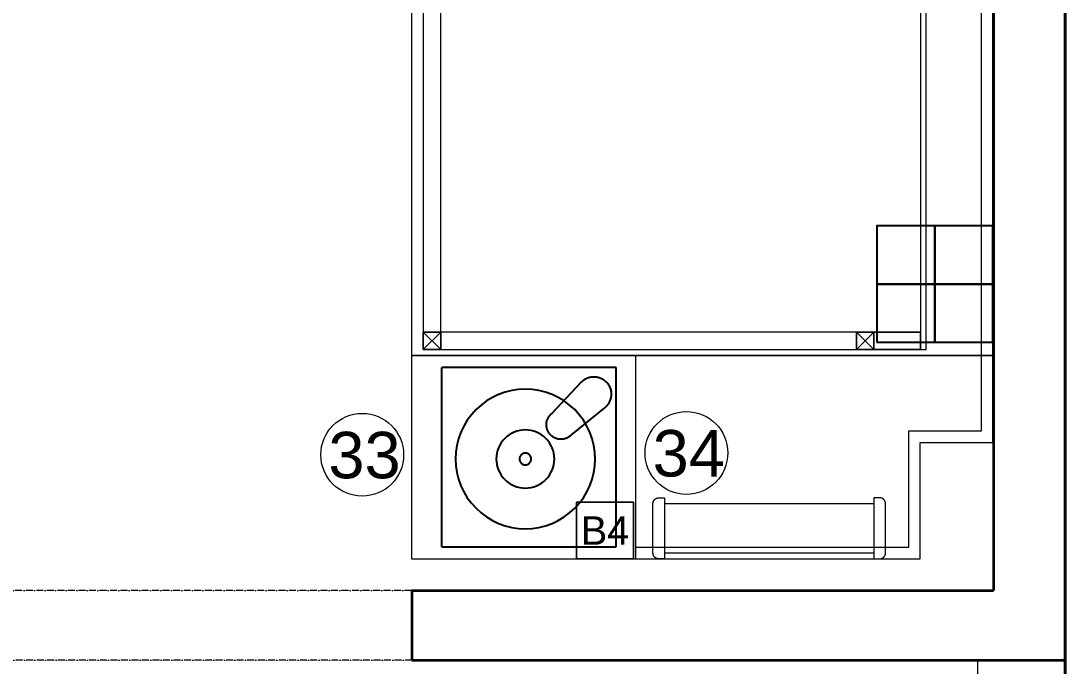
# Model space of a CAD drawing. Header units: millimetres. Extents: x -159872 to 386485, y -250577 to 158966.
# Drawn here: x 157956 to 159752, y 7088 to 8198 of the extents above; entities that cross this region are included whole.
import ezdxf

# ---------------------------------------------------------------- set-up
doc = ezdxf.new("R2010")
doc.units = ezdxf.units.MM
doc.linetypes.add('ACAD_ISO10W100', pattern=[18, 12, -3, 0, -3])
doc.layers.get('0').update_dxf_attribs({"lineweight": 25})
for name, color, linetype, lineweight in [('LDS-equipment-kitchen equipment', 3, 'Continuous', 13), ('LDS-struct-extg-walls', 1, 'Continuous', 40), ('LDS-struct-new-ceiling beams', 5, 'ACAD_ISO10W100', 9), ('LDS-struct-new-partitions', 4, 'Continuous', 35), ('LDS-struct-new-walls', 6, 'Continuous', 35), ('SYMBOLS WET', 5, 'Continuous', 30), ('WS-FABRICATION', 7, 'Continuous', 5)]:
    doc.layers.add(name, color=color, linetype=linetype, lineweight=lineweight)
doc.styles.add('Arial', font='Arial.ttf')
doc.styles.add('Swiss 721 Light Extended BT', font='')
doc.styles.get('Swiss 721 Light Extended BT').set_extended_font_data('Swiss 721 Light Extended BT')

# ---------------------------------------------------------------- blocks, each defined once
blk = doc.blocks.new('Group-347')
at = {"layer": 'LDS-equipment-kitchen equipment'}
for p, q in [((98934.3, 46079.8), (98934.3, 44079.8)), ((97974.5, 46039.6), (98004.6, 46069.8)), ((97974.5, 46069.8), (98004.6, 46039.6)), ((98719.8, 46039.6), (98749.6, 46069.8)), ((98719.8, 46069.8), (98749.6, 46039.6)), ((98839.7, 46069.8), (98829.8, 46069.8)), ((98829.8, 46069.8), (98829.8, 44089.8)), ((98839.7, 44089.8), (98839.7, 46069.8)), ((97974.5, 45264.4), (98004.6, 45294.6)), ((98719.8, 45264.4), (98749.6, 45294.6)), ((97974.5, 44894.8), (98004.6, 44925)), ((98719.8, 44894.8), (98749.6, 44925)), ((97974.5, 44119.9), (98004.6, 44089.8)), ((97974.5, 44089.8), (98004.6, 44119.9)), ((98719.8, 44119.9), (98749.6, 44089.8)), ((98719.8, 44089.8), (98749.6, 44119.9)), ((98829.8, 44089.8), (98839.7, 44089.8))]:
    blk.add_line(p, q, dxfattribs=at)
at = {"layer": 'LDS-equipment-kitchen equipment', "flags": 128}
for points in [[(98954.6, 46079.8), (97954.6, 46079.8), (97954.6, 44079.8), (98954.6, 44079.8), (98954.6, 46079.8)], [(97974.5, 46069.8), (97974.5, 46039.6), (98004.6, 46039.6), (98004.6, 46069.8), (97974.5, 46069.8), (98004.6, 46039.6)], [(97974.5, 46039.6), (97974.5, 46069.8), (98004.6, 46069.8), (98004.6, 46039.6), (97974.5, 46039.6), (98004.6, 46069.8)], [(97989.5, 46069.8), (98719.8, 46069.8), (98719.8, 46039.6), (98004.6, 46039.6), (98004.6, 46069.8)], [(98719.8, 46069.8), (98719.8, 46039.6), (98749.6, 46039.6), (98749.6, 46069.8), (98719.8, 46069.8), (98749.6, 46039.6)], [(98719.8, 46039.6), (98719.8, 46069.8), (98749.6, 46069.8), (98749.6, 46039.6), (98719.8, 46039.6), (98749.6, 46069.8)], [(98749.6, 46039.6), (98829.8, 46039.6), (98829.8, 46069.8), (98749.6, 46069.8), (98749.6, 46039.6)], [(98749.6, 46069.8), (98829.8, 46069.8), (98829.8, 46039.6), (98749.6, 46039.6), (98749.6, 46069.8)], [(97974.5, 45294.6), (97974.5, 45264.4), (98004.6, 45264.4), (98004.6, 45294.6), (97974.5, 45294.6), (98004.6, 45264.4)], [(97989.5, 45264.4), (98719.8, 45264.4), (98719.8, 45294.6), (98004.6, 45294.6), (98004.6, 45264.4)], [(98719.8, 45294.6), (98719.8, 45264.4), (98749.6, 45264.4), (98749.6, 45294.6), (98719.8, 45294.6), (98749.6, 45264.4)], [(98749.6, 45264.4), (98829.8, 45264.4), (98829.8, 45294.6), (98749.6, 45294.6), (98749.6, 45264.4)], [(97974.5, 44925), (97974.5, 44894.8), (98004.6, 44894.8), (98004.6, 44925), (97974.5, 44925), (98004.6, 44894.8)], [(97989.5, 44894.8), (98719.8, 44894.8), (98719.8, 44925), (98004.6, 44925), (98004.6, 44894.8)], [(98719.8, 44925), (98719.8, 44894.8), (98749.6, 44894.8), (98749.6, 44925), (98719.8, 44925), (98749.6, 44894.8)], [(98749.6, 44894.8), (98829.8, 44894.8), (98829.8, 44925), (98749.6, 44925), (98749.6, 44894.8)], [(97974.5, 44894.8), (97974.5, 44119.9), (98004.6, 44119.9), (98004.6, 44894.8), (97974.5, 44894.8), (98004.6, 44894.8)], [(97974.5, 44089.8), (97974.5, 44119.9), (98004.6, 44119.9), (98004.6, 44089.8), (97974.5, 44089.8), (98004.6, 44119.9)], [(97974.5, 44119.9), (97974.5, 44089.8), (98004.6, 44089.8), (98004.6, 44119.9), (97974.5, 44119.9), (98004.6, 44089.8)], [(97989.5, 44089.8), (98719.8, 44089.8), (98719.8, 44119.9), (98004.6, 44119.9), (98004.6, 44089.8)], [(98719.8, 44089.8), (98719.8, 44119.9), (98749.6, 44119.9), (98749.6, 44089.8), (98719.8, 44089.8), (98749.6, 44119.9)], [(98719.8, 44119.9), (98719.8, 44089.8), (98749.6, 44089.8), (98749.6, 44119.9), (98719.8, 44119.9), (98749.6, 44089.8)], [(98749.6, 44119.9), (98829.8, 44119.9), (98829.8, 44089.8), (98749.6, 44089.8), (98749.6, 44119.9)], [(98749.6, 44089.8), (98829.8, 44089.8), (98829.8, 44119.9), (98749.6, 44119.9), (98749.6, 44089.8)]]:
    blk.add_lwpolyline(points, dxfattribs=at)
blk = doc.blocks.new('A$Cdea05814')
at = {"layer": 'WS-FABRICATION', "lineweight": 5}
for points in [[(350, 0, 0), (350, 875, 0), (150, 875, 0), (150, 1000, 0), (0, 1000, 0), (0, 0, 0), (350, 0, 0)], [(330, 385, 0), (330, 855, 0), (130, 855, 0), (130, 980, 0), (0, 980, 0)]]:
    blk.add_polyline3d(points, dxfattribs=at)
at = {"layer": 'WS-FABRICATION', "lineweight": 5, "transparency": 33554687}
blk.add_polyline3d([(0, 385, 0), (350, 385, 0)], dxfattribs=at)
at = {"layer": 'WS-FABRICATION', "lineweight": 25, "transparency": 33554687}
for points in [[(329.4, 352, 0), (20.6, 352, 0)], [(20.6, 352, 0), (20.6, 52, 0)], [(329.4, 52, 0), (329.4, 352, 0)], [(136.5, 275.1, 0), (90, 332.3, 0)], [(99.9, 241.2, 0), (46.2, 291.4, 0)], [(329.4, 52, 0), (20.6, 52, 0)]]:
    blk.add_polyline3d(points, dxfattribs=at)
at = {"layer": 'WS-FABRICATION', "lineweight": 25}
for points in [[(46.2, 291.4, 0), (45.1, 292.5, 0), (44.1, 293.7, 0), (43.1, 294.8, 0), (42.2, 296.1, 0), (41.4, 297.3, 0), (40.6, 298.7, 0), (39.8, 300, 0), (39.2, 301.4, 0), (38.6, 302.8, 0), (38.1, 304.3, 0), (37.7, 305.8, 0), (37.4, 307.3, 0), (37.1, 308.8, 0), (36.9, 310.3, 0), (36.8, 311.8, 0), (36.7, 313.4, 0), (36.8, 314.9, 0), (36.9, 316.4, 0), (37.1, 318, 0), (37.4, 319.5, 0), (37.7, 321, 0), (38.1, 322.4, 0), (38.6, 323.9, 0), (39.2, 325.3, 0), (39.9, 326.7, 0), (40.6, 328.1, 0), (41.4, 329.4, 0), (42.2, 330.7, 0), (43.2, 331.9, 0), (44.1, 333.1, 0), (45.2, 334.2, 0), (46.3, 335.3, 0), (47.4, 336.3, 0), (48.6, 337.3, 0), (49.9, 338.2, 0), (51.2, 339, 0), (52.5, 339.7, 0), (53.9, 340.4, 0), (55.3, 341.1, 0), (56.7, 341.6, 0), (58.2, 342.1, 0), (59.6, 342.5, 0), (61.1, 342.8, 0), (62.7, 343.1, 0), (64.2, 343.2, 0), (65.7, 343.3, 0), (67.3, 343.3, 0), (68.8, 343.3, 0), (70.3, 343.1, 0), (71.8, 342.9, 0), (73.3, 342.6, 0), (74.8, 342.2, 0), (76.3, 341.8, 0), (77.7, 341.2, 0), (79.2, 340.6, 0), (80.5, 340, 0), (81.9, 339.2, 0), (83.2, 338.4, 0), (84.5, 337.5, 0), (85.7, 336.6, 0), (86.8, 335.6, 0), (88, 334.5, 0), (89, 333.4, 0), (90, 332.3, 0)], [(58.3, 195.6, 0), (58.8, 183.9, 0), (60.6, 172.2, 0), (63.4, 160.8, 0), (67.4, 149.7, 0), (72.4, 139, 0), (78.5, 128.9, 0), (85.5, 119.5, 0), (93.4, 110.8, 0), (102.1, 102.9, 0), (111.6, 95.8, 0), (121.7, 89.8, 0), (132.3, 84.7, 0), (143.4, 80.8, 0), (154.8, 77.9, 0), (166.5, 76.2, 0), (178.3, 75.6, 0), (190, 76.2, 0), (201.7, 77.9, 0), (213.1, 80.8, 0), (224.2, 84.7, 0), (234.8, 89.8, 0), (244.9, 95.8, 0), (254.4, 102.9, 0), (263.1, 110.8, 0), (271, 119.5, 0), (278, 128.9, 0), (284.1, 139, 0), (289.1, 149.7, 0), (293.1, 160.8, 0), (296, 172.2, 0), (297.7, 183.9, 0), (298.3, 195.6, 0), (297.7, 207.4, 0), (296, 219, 0), (293.1, 230.4, 0), (289.1, 241.5, 0), (284.1, 252.2, 0), (278, 262.3, 0), (271, 271.7, 0), (263.1, 280.5, 0), (254.4, 288.4, 0), (244.9, 295.4, 0), (234.8, 301.4, 0), (224.2, 306.5, 0), (213.1, 310.4, 0), (201.7, 313.3, 0), (190, 315, 0), (178.3, 315.6, 0), (166.5, 315, 0), (154.8, 313.3, 0), (143.4, 310.4, 0), (132.3, 306.5, 0), (121.7, 301.4, 0), (111.6, 295.4, 0), (102.1, 288.4, 0), (93.4, 280.5, 0), (85.5, 271.7, 0), (78.5, 262.3, 0), (72.4, 252.2, 0), (67.4, 241.5, 0), (63.4, 230.4, 0), (60.6, 219, 0), (58.8, 207.4, 0), (58.3, 195.6, 0)], [(136.5, 275.1, 0), (137.4, 274.2, 0), (138.3, 273.3, 0), (139.1, 272.3, 0), (139.8, 271.2, 0), (140.5, 270.2, 0), (141.2, 269.1, 0), (141.8, 267.9, 0), (142.3, 266.8, 0), (142.8, 265.6, 0), (143.2, 264.4, 0), (143.6, 263.1, 0), (143.9, 261.9, 0), (144.1, 260.6, 0), (144.3, 259.4, 0), (144.4, 258.1, 0), (144.4, 256.8, 0), (144.4, 255.5, 0), (144.3, 254.2, 0), (144.1, 253, 0), (143.9, 251.7, 0), (143.6, 250.5, 0), (143.2, 249.2, 0), (142.8, 248, 0), (142.3, 246.8, 0), (141.8, 245.7, 0), (141.2, 244.5, 0), (140.5, 243.4, 0), (139.8, 242.4, 0), (139, 241.4, 0), (138.2, 240.4, 0), (137.3, 239.4, 0), (136.4, 238.5, 0), (135.4, 237.7, 0), (134.4, 236.9, 0), (133.4, 236.1, 0), (132.3, 235.5, 0), (131.2, 234.8, 0), (130.1, 234.2, 0), (128.9, 233.7, 0), (127.7, 233.3, 0), (126.5, 232.9, 0), (125.2, 232.5, 0), (124, 232.3, 0), (122.7, 232.1, 0), (121.4, 231.9, 0), (120.2, 231.9, 0), (118.9, 231.9, 0), (117.6, 231.9, 0), (116.3, 232, 0), (115, 232.2, 0), (113.8, 232.5, 0), (112.5, 232.8, 0), (111.3, 233.2, 0), (110.1, 233.6, 0), (108.9, 234.1, 0), (107.8, 234.7, 0), (106.7, 235.3, 0), (105.6, 236, 0), (104.5, 236.8, 0), (103.5, 237.5, 0), (102.6, 238.4, 0), (101.6, 239.3, 0), (100.8, 240.2, 0), (99.9, 241.2, 0)], [(128.3, 195.6, 0), (128.5, 190.7, 0), (129.2, 185.9, 0), (130.4, 181.1, 0), (132.1, 176.5, 0), (134.2, 172, 0), (136.7, 167.8, 0), (139.6, 163.9, 0), (142.9, 160.3, 0), (146.5, 157, 0), (150.5, 154, 0), (154.7, 151.5, 0), (159.1, 149.4, 0), (163.7, 147.8, 0), (168.5, 146.6, 0), (173.4, 145.9, 0), (178.3, 145.6, 0), (183.2, 145.9, 0), (188, 146.6, 0), (192.8, 147.8, 0), (197.4, 149.4, 0), (201.8, 151.5, 0), (206, 154, 0), (210, 157, 0), (213.6, 160.3, 0), (216.9, 163.9, 0), (219.8, 167.8, 0), (222.4, 172, 0), (224.5, 176.5, 0), (226.1, 181.1, 0), (227.3, 185.9, 0), (228, 190.7, 0), (228.3, 195.6, 0), (228, 200.5, 0), (227.3, 205.4, 0), (226.1, 210.1, 0), (224.5, 214.7, 0), (222.4, 219.2, 0), (219.8, 223.4, 0), (216.9, 227.3, 0), (213.6, 231, 0), (210, 234.3, 0), (206, 237.2, 0), (201.8, 239.7, 0), (197.4, 241.8, 0), (192.8, 243.5, 0), (188, 244.7, 0), (183.2, 245.4, 0), (178.3, 245.6, 0), (173.4, 245.4, 0), (168.5, 244.7, 0), (163.7, 243.5, 0), (159.1, 241.8, 0), (154.7, 239.7, 0), (150.5, 237.2, 0), (146.5, 234.3, 0), (142.9, 231, 0), (139.6, 227.3, 0), (136.7, 223.4, 0), (134.2, 219.2, 0), (132.1, 214.7, 0), (130.4, 210.1, 0), (129.2, 205.4, 0), (128.5, 200.5, 0), (128.3, 195.6, 0)], [(168.3, 195.6, 0), (168.3, 194.6, 0), (168.4, 193.7, 0), (168.7, 192.7, 0), (169, 191.8, 0), (169.4, 190.9, 0), (169.9, 190.1, 0), (170.5, 189.3, 0), (171.2, 188.5, 0), (171.9, 187.9, 0), (172.7, 187.3, 0), (173.5, 186.8, 0), (174.4, 186.4, 0), (175.4, 186, 0), (176.3, 185.8, 0), (177.3, 185.7, 0), (178.3, 185.6, 0), (179.2, 185.7, 0), (180.2, 185.8, 0), (181.2, 186, 0), (182.1, 186.4, 0), (183, 186.8, 0), (183.8, 187.3, 0), (184.6, 187.9, 0), (185.3, 188.5, 0), (186, 189.3, 0), (186.6, 190.1, 0), (187.1, 190.9, 0), (187.5, 191.8, 0), (187.8, 192.7, 0), (188.1, 193.7, 0), (188.2, 194.6, 0), (188.3, 195.6, 0), (188.2, 196.6, 0), (188.1, 197.6, 0), (187.8, 198.5, 0), (187.5, 199.4, 0), (187.1, 200.3, 0), (186.6, 201.2, 0), (186, 202, 0), (185.3, 202.7, 0), (184.6, 203.3, 0), (183.8, 203.9, 0), (183, 204.4, 0), (182.1, 204.9, 0), (181.2, 205.2, 0), (180.2, 205.4, 0), (179.2, 205.6, 0), (178.3, 205.6, 0), (177.3, 205.6, 0), (176.3, 205.4, 0), (175.4, 205.2, 0), (174.4, 204.9, 0), (173.5, 204.4, 0), (172.7, 203.9, 0), (171.9, 203.3, 0), (171.2, 202.7, 0), (170.5, 202, 0), (169.9, 201.2, 0), (169.4, 200.3, 0), (169, 199.4, 0), (168.7, 198.5, 0), (168.4, 197.6, 0), (168.3, 196.6, 0), (168.3, 195.6, 0)]]:
    blk.add_polyline3d(points, dxfattribs=at)
blk = doc.blocks.new('WATER SERVICE (W7)')
at = {"layer": 'SYMBOLS WET', "lineweight": 25}
blk.add_polyline3d([(-50, -50, 0), (50, -50, 0), (50, 50, 0), (-50, 50, 0), (-50, -50, 0)], dxfattribs=at)
blk = doc.blocks.new('WATER SERVICE (W5)')
at = {"layer": 'SYMBOLS WET', "lineweight": 25}
blk.add_polyline3d([(-50, -50, 0), (50, -50, 0), (50, 50, 0), (-50, 50, 0), (-50, -50, 0)], dxfattribs=at)
blk = doc.blocks.new('WATER SERVICE (W4)')
at = {"layer": 'SYMBOLS WET', "lineweight": 25}
blk.add_polyline3d([(-50, -50, 0), (50, -50, 0), (50, 50, 0), (-50, 50, 0), (-50, -50, 0)], dxfattribs=at)
blk = doc.blocks.new('WATER SERVICE (W6)')
at = {"layer": 'SYMBOLS WET', "lineweight": 25}
blk.add_polyline3d([(-50, -50, 0), (50, -50, 0), (50, 50, 0), (-50, 50, 0), (-50, -50, 0)], dxfattribs=at)
blk = doc.blocks.new('A$C396e3544')
for points in [[(10, 105, 0), (20, 105, 0), (20, 0, 0), (10, 0, 0), (9.8, 0, 0), (9.5, 0, 0), (9.3, 0, 0), (9, 0, 0), (8.8, 0.1, 0), (8.5, 0.1, 0), (8.3, 0.1, 0), (8, 0.2, 0), (7.8, 0.2, 0), (7.6, 0.3, 0), (7.3, 0.4, 0), (7.1, 0.4, 0), (6.9, 0.5, 0), (6.6, 0.6, 0), (6.4, 0.7, 0), (6.2, 0.8, 0), (5.9, 0.9, 0), (5.7, 1, 0), (5.5, 1.1, 0), (5.3, 1.2, 0), (5.1, 1.3, 0), (4.9, 1.4, 0), (4.7, 1.6, 0), (4.4, 1.7, 0), (4.2, 1.8, 0), (4, 2, 0), (3.8, 2.1, 0), (3.7, 2.3, 0), (3.5, 2.4, 0), (3.3, 2.6, 0), (3.1, 2.8, 0), (2.9, 2.9, 0), (2.8, 3.1, 0), (2.6, 3.3, 0), (2.4, 3.5, 0), (2.3, 3.7, 0), (2.1, 3.8, 0), (2, 4, 0), (1.8, 4.2, 0), (1.7, 4.4, 0), (1.6, 4.7, 0), (1.4, 4.9, 0), (1.3, 5.1, 0), (1.2, 5.3, 0), (1.1, 5.5, 0), (1, 5.7, 0), (0.9, 5.9, 0), (0.8, 6.2, 0), (0.7, 6.4, 0), (0.6, 6.6, 0), (0.5, 6.9, 0), (0.4, 7.1, 0), (0.4, 7.3, 0), (0.3, 7.6, 0), (0.2, 7.8, 0), (0.2, 8, 0), (0.1, 8.3, 0), (0.1, 8.5, 0), (0.1, 8.8, 0), (0, 9, 0), (0, 9.3, 0), (0, 9.5, 0), (0, 9.8, 0), (0, 10, 0), (0, 95, 0), (0, 95.2, 0), (0, 95.5, 0), (0, 95.7, 0), (0, 96, 0), (0.1, 96.2, 0), (0.1, 96.5, 0), (0.1, 96.7, 0), (0.2, 97, 0), (0.2, 97.2, 0), (0.3, 97.4, 0), (0.4, 97.7, 0), (0.4, 97.9, 0), (0.5, 98.1, 0), (0.6, 98.4, 0), (0.7, 98.6, 0), (0.8, 98.8, 0), (0.9, 99.1, 0), (1, 99.3, 0), (1.1, 99.5, 0), (1.2, 99.7, 0), (1.3, 99.9, 0), (1.4, 100.1, 0), (1.6, 100.3, 0), (1.7, 100.6, 0), (1.8, 100.8, 0), (2, 101, 0), (2.1, 101.2, 0), (2.3, 101.3, 0), (2.4, 101.5, 0), (2.6, 101.7, 0), (2.8, 101.9, 0), (2.9, 102.1, 0), (3.1, 102.2, 0), (3.3, 102.4, 0), (3.5, 102.6, 0), (3.7, 102.7, 0), (3.8, 102.9, 0), (4, 103, 0), (4.2, 103.2, 0), (4.4, 103.3, 0), (4.7, 103.4, 0), (4.9, 103.6, 0), (5.1, 103.7, 0), (5.3, 103.8, 0), (5.5, 103.9, 0), (5.7, 104, 0), (5.9, 104.1, 0), (6.2, 104.2, 0), (6.4, 104.3, 0), (6.6, 104.4, 0), (6.9, 104.5, 0), (7.1, 104.6, 0), (7.3, 104.6, 0), (7.6, 104.7, 0), (7.8, 104.8, 0), (8, 104.8, 0), (8.3, 104.9, 0), (8.5, 104.9, 0), (8.8, 104.9, 0), (9, 105, 0), (9.3, 105, 0), (9.5, 105, 0), (9.8, 105, 0), (10, 105, 0)], [(390, 105, 0), (380, 105, 0), (380, 0, 0), (390, 0, 0), (390.2, 0, 0), (390.5, 0, 0), (390.7, 0, 0), (391, 0, 0), (391.2, 0.1, 0), (391.5, 0.1, 0), (391.7, 0.1, 0), (392, 0.2, 0), (392.2, 0.2, 0), (392.4, 0.3, 0), (392.7, 0.4, 0), (392.9, 0.4, 0), (393.1, 0.5, 0), (393.4, 0.6, 0), (393.6, 0.7, 0), (393.8, 0.8, 0), (394.1, 0.9, 0), (394.3, 1, 0), (394.5, 1.1, 0), (394.7, 1.2, 0), (394.9, 1.3, 0), (395.1, 1.4, 0), (395.3, 1.6, 0), (395.6, 1.7, 0), (395.8, 1.8, 0), (396, 2, 0), (396.2, 2.1, 0), (396.3, 2.3, 0), (396.5, 2.4, 0), (396.7, 2.6, 0), (396.9, 2.8, 0), (397.1, 2.9, 0), (397.2, 3.1, 0), (397.4, 3.3, 0), (397.6, 3.5, 0), (397.7, 3.7, 0), (397.9, 3.8, 0), (398, 4, 0), (398.2, 4.2, 0), (398.3, 4.4, 0), (398.4, 4.7, 0), (398.6, 4.9, 0), (398.7, 5.1, 0), (398.8, 5.3, 0), (398.9, 5.5, 0), (399, 5.7, 0), (399.1, 5.9, 0), (399.2, 6.2, 0), (399.3, 6.4, 0), (399.4, 6.6, 0), (399.5, 6.9, 0), (399.6, 7.1, 0), (399.6, 7.3, 0), (399.7, 7.6, 0), (399.8, 7.8, 0), (399.8, 8, 0), (399.9, 8.3, 0), (399.9, 8.5, 0), (399.9, 8.8, 0), (400, 9, 0), (400, 9.3, 0), (400, 9.5, 0), (400, 9.8, 0), (400, 10, 0), (400, 95, 0), (400, 95.2, 0), (400, 95.5, 0), (400, 95.7, 0), (400, 96, 0), (399.9, 96.2, 0), (399.9, 96.5, 0), (399.9, 96.7, 0), (399.8, 97, 0), (399.8, 97.2, 0), (399.7, 97.4, 0), (399.6, 97.7, 0), (399.6, 97.9, 0), (399.5, 98.1, 0), (399.4, 98.4, 0), (399.3, 98.6, 0), (399.2, 98.8, 0), (399.1, 99.1, 0), (399, 99.3, 0), (398.9, 99.5, 0), (398.8, 99.7, 0), (398.7, 99.9, 0), (398.6, 100.1, 0), (398.4, 100.3, 0), (398.3, 100.6, 0), (398.2, 100.8, 0), (398, 101, 0), (397.9, 101.2, 0), (397.7, 101.3, 0), (397.6, 101.5, 0), (397.4, 101.7, 0), (397.2, 101.9, 0), (397.1, 102.1, 0), (396.9, 102.2, 0), (396.7, 102.4, 0), (396.5, 102.6, 0), (396.3, 102.7, 0), (396.2, 102.9, 0), (396, 103, 0), (395.8, 103.2, 0), (395.6, 103.3, 0), (395.3, 103.4, 0), (395.1, 103.6, 0), (394.9, 103.7, 0), (394.7, 103.8, 0), (394.5, 103.9, 0), (394.3, 104, 0), (394.1, 104.1, 0), (393.8, 104.2, 0), (393.6, 104.3, 0), (393.4, 104.4, 0), (393.1, 104.5, 0), (392.9, 104.6, 0), (392.7, 104.6, 0), (392.4, 104.7, 0), (392.2, 104.8, 0), (392, 104.8, 0), (391.7, 104.9, 0), (391.5, 104.9, 0), (391.2, 104.9, 0), (391, 105, 0), (390.7, 105, 0), (390.5, 105, 0), (390.2, 105, 0), (390, 105, 0)]]:
    blk.add_polyline3d(points)
at = {"transparency": 33554687}
for points in [[(20, 105, 0), (20, 95, 0)], [(20, 95, 0), (380, 95, 0)], [(20, 10, 0), (380, 10, 0)]]:
    blk.add_polyline3d(points, dxfattribs=at)
blk = doc.blocks.new('Group-358')
at = {"layer": 'LDS-equipment-kitchen equipment', "flags": 128}
for points in [[(98336.2, 43827.3), (98336.2, 43729.5), (98238.4, 43729.5), (98238.4, 43827.3)], [(98238.4, 43729.5), (98336.2, 43729.5), (98336.2, 43827.3), (98238.4, 43827.3), (98238.4, 43729.5)]]:
    blk.add_lwpolyline(points, close=True, dxfattribs=at)
at = {"layer": 'LDS-equipment-kitchen equipment', "insert": (98287.3, 43778.4), "char_height": 48.9, "width": 97.796, "attachment_point": 5, "line_spacing_factor": 1.004016, "style": 'Arial'}
blk.add_mtext('B4', dxfattribs=at)
blk = doc.blocks.new('Group-410')
at = {"layer": 'LDS-equipment-kitchen equipment'}
for centre in [(97869.6, 43908.8), (98427.3, 43911.9)]:
    blk.add_circle(centre, 71.2, dxfattribs=at)
for name, p in [('Group-347', (0, 0)), ('WATER SERVICE (W4)', (98804.6, 44252.4)), ('WATER SERVICE (W5)', (98904.6, 44252.4)), ('WATER SERVICE (W6)', (98804.6, 44152.4)), ('Group-358', (0, 0)), ('A$C396e3544', (98369.7, 43729.8))]:
    blk.add_blockref(name, p, dxfattribs=at)
at = {"layer": 'LDS-equipment-kitchen equipment', "zscale": 0.9779579161960749}
blk.add_blockref('WATER SERVICE (W7)', (98904.6, 44152.4), dxfattribs=at)
at = {"layer": 'LDS-equipment-kitchen equipment', "rotation": 270}
blk.add_blockref('A$Cdea05814', (97954.6, 44079.8), dxfattribs=at)
at = {"layer": 'LDS-equipment-kitchen equipment', "char_height": 80, "attachment_point": 5, "rotation": 0.0005, "line_spacing_factor": 0.25, "style": 'Swiss 721 Light Extended BT'}
for s, insert in [('34', (98431.3, 43910.8)), ('33', (97873.6, 43907.7))]:
    blk.add_mtext(s, dxfattribs=dict(at, insert=insert))

msp = doc.modelspace()

# ---------------------------------------------------------------- linework, layer by layer
at = {"layer": 'LDS-struct-extg-walls'}
msp.add_line((159752.17046, 9419.05329), (159752.17046, 4979.05329), dxfattribs=at)
at = {"layer": 'LDS-struct-new-ceiling beams', "lineweight": 18}
for p, q in [((158628.13695, 7217.61711), (156553.75505, 7217.61711)), ((158628.75082, 7097.61711), (156428.75505, 7097.61711))]:
    msp.add_line(p, q, dxfattribs=at)
at = {"layer": 'LDS-struct-new-partitions', "lineweight": 18}
msp.add_line((159602.17046, 2801.58927), (159602.17046, 7097.61711), dxfattribs=at)
at = {"layer": 'LDS-struct-new-walls'}
for p, q in [((159628.75503, 16824.05329), (159628.75503, 7217.61711)), ((158628.75082, 7217.61711), (158628.75082, 7097.61711)), ((158628.75082, 7217.61711), (159628.75503, 7217.61711)), ((158628.75082, 7097.61711), (159752.17046, 7097.61711))]:
    msp.add_line(p, q, dxfattribs=at)

# ---------------------------------------------------------------- block references
at = {"layer": 'LDS-equipment-kitchen equipment', "color": 7}
msp.add_blockref('Group-410', (60673.51323, -36457.51522), dxfattribs=at)

doc.saveas('drawing.dxf')
